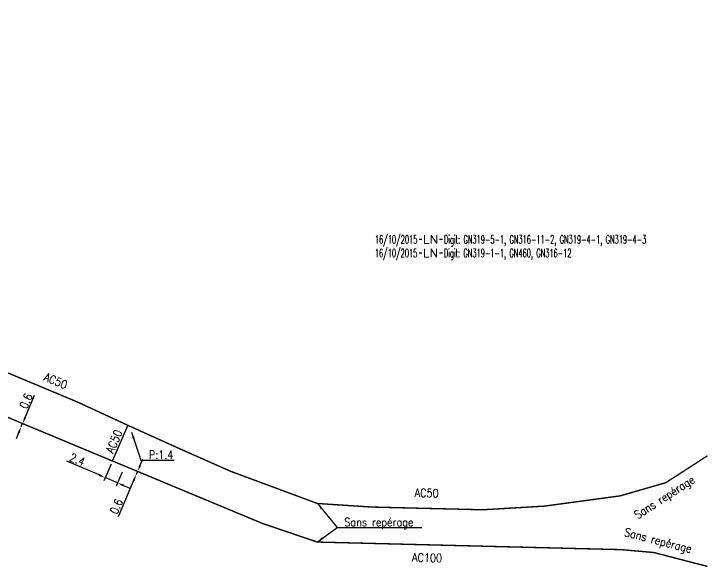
# Model space of a CAD drawing. Header units: millimetres. Extents: x 113999 to 115000, y 123996 to 125006.
# Drawn here: x 114875.1 to 115000.1, y 124709.6 to 124809.3 of the extents above; entities that cross this region are included whole.
import ezdxf
from ezdxf.enums import TextEntityAlignment as Align

# ---------------------------------------------------------------- set-up
doc = ezdxf.new("R2010")
doc.units = ezdxf.units.MM
doc.header["$PDMODE"] = 34
doc.linetypes.add('L_25_AP', pattern=[2000, 1000, 1000])
doc.layers.get('0').update_dxf_attribs({"linetype": 'CONTINUOUS'})
doc.layers.get('Defpoints').update_dxf_attribs({"linetype": 'CONTINUOUS'})
doc.layers.add('L_150', color=1, linetype='CONTINUOUS')
doc.layers.add('L_910', color=7, linetype='CONTINUOUS')
doc.styles.get("Standard").update_dxf_attribs({"font": 'romans.shx', "width": 0.85})
doc.dimstyles.get("Standard").update_dxf_attribs({"dimtxt": 1.5, "dimasz": 1.2, "dimexe": 0.625, "dimexo": 0.625, "dimgap": 0.25, "dimtad": 1, "dimdec": 1, "dimzin": 0, "dimdsep": 46, "dimtxsty": 'Standard', "dimcen": -0.5, "dimadec": 0, "dimazin": 0, "dimtfac": 1, "dimtdec": 1, "dimtmove": 0, "dimatfit": 3, "dimfxl": 0, "dimtolj": 1, "dimtzin": 0, "dimarcsym": 0})

# ---------------------------------------------------------------- blocks, each defined once
blk = doc.blocks.new('*D148')
at = {"layer": 'Defpoints', "color": 0, "linetype": 'Continuous', "transparency": 16777216}
for p in [(114876.38, 124734.94), (114876.38, 124734.94), (114876.61, 124735.5)]:
    blk.add_point(p, dxfattribs=at)
at = {"layer": 'L_150', "color": 0, "linetype": 'Continuous', "lineweight": -2, "transparency": 16777216}
for p, q in [((114877.08, 124736.6), (114878.78, 124740.63)), ((114876.38, 124734.94), (114876.61, 124735.5)), ((114875.91, 124733.84), (114875.45, 124732.73))]:
    blk.add_line(p, q, dxfattribs=at)
at = {"layer": 'L_150', "color": 0, "linetype": 'Continuous', "transparency": 16777216}
for points in [[(114876.9, 124736.68), (114877.27, 124736.52), (114876.61, 124735.5)], [(114875.73, 124733.92), (114876.1, 124733.76), (114876.38, 124734.94)]]:
    blk.add_solid(points, dxfattribs=at)
at = {"layer": 'L_150', "color": 0, "linetype": 'Continuous', "transparency": 16777216, "insert": (114877.24, 124739.56), "char_height": 1.5, "attachment_point": 5, "rotation": 67.1027}
blk.add_mtext('\\A1;0.6', dxfattribs=at)
blk = doc.blocks.new('*D149')
at = {"layer": 'Defpoints', "color": 0, "linetype": 'Continuous', "transparency": 16777216}
for p in [(114897.1, 124726.32), (114897.1, 124726.32), (114897.33, 124726.87)]:
    blk.add_point(p, dxfattribs=at)
at = {"layer": 'L_150', "color": 0, "linetype": 'Continuous', "lineweight": -2, "transparency": 16777216}
for p, q in [((114897.81, 124727.97), (114898.28, 124729.07)), ((114897.33, 124726.87), (114897.1, 124726.32)), ((114896.62, 124725.21), (114893.81, 124718.71))]:
    blk.add_line(p, q, dxfattribs=at)
at = {"layer": 'L_150', "color": 0, "linetype": 'Continuous', "transparency": 16777216}
for points in [[(114897.63, 124728.05), (114897.99, 124727.89), (114897.33, 124726.87)], [(114896.44, 124725.29), (114896.8, 124725.13), (114897.1, 124726.32)]]:
    blk.add_solid(points, dxfattribs=at)
at = {"layer": 'L_150', "color": 0, "linetype": 'Continuous', "transparency": 16777216, "insert": (114893.52, 124720.56), "char_height": 1.5, "attachment_point": 5, "rotation": 66.6601}
blk.add_mtext('\\A1;0.6', dxfattribs=at)
blk = doc.blocks.new('*D150')
at = {"layer": 'Defpoints', "color": 0, "linetype": 'Continuous', "transparency": 16777216}
for p in [(114892.8, 124728.75), (114894.79, 124727.31), (114893.71, 124724.8)]:
    blk.add_point(p, dxfattribs=at)
at = {"layer": 'L_150', "color": 0, "linetype": 'Continuous', "lineweight": -2, "transparency": 16777216}
for p, q in [((114890.41, 124726.23), (114884.61, 124728.73)), ((114892.56, 124728.18), (114891.26, 124725.18)), ((114893.71, 124724.8), (114891.51, 124725.75)), ((114894.55, 124726.73), (114893.47, 124724.23)), ((114894.82, 124724.33), (114895.92, 124723.85))]:
    blk.add_line(p, q, dxfattribs=at)
at = {"layer": 'L_150', "color": 0, "linetype": 'Continuous', "transparency": 16777216}
for points in [[(114890.49, 124726.41), (114890.33, 124726.05), (114891.51, 124725.75)], [(114894.9, 124724.51), (114894.74, 124724.14), (114893.71, 124724.8)]]:
    blk.add_solid(points, dxfattribs=at)
at = {"layer": 'L_150', "color": 0, "linetype": 'Continuous', "transparency": 16777216, "insert": (114886.49, 124729.01), "char_height": 1.5, "attachment_point": 5, "rotation": 336.6601}
blk.add_mtext('\\A1;2.4', dxfattribs=at)
blk = doc.blocks.new('GIS_MODF')
at = {"color": 0, "linetype": 'Continuous', "flags": 128}
for points in [[(-2.18, -0.01), (-1.68, -0.01)], [(1.52, -0.01), (2.02, -0.01)]]:
    blk.add_lwpolyline(points, dxfattribs=at)
at = {"color": 0, "linetype": 'Continuous', "width": 0.5}
blk.add_attdef('DATE', text='', height=1.5, dxfattribs=at).set_placement((-2.5, -0.8), align=Align.RIGHT)
at = {"color": 0, "linetype": 'Continuous', "width": 1.771291}
blk.add_attdef('USER', text='', height=1.5, dxfattribs=at).set_placement((-1.51, -0.8), (1.28, -0.8), align=Align.FIT)
at = {"color": 0, "linetype": 'Continuous', "width": 0.5}
blk.add_attdef('DESC', (2.29, -0.8), '', height=1.5, dxfattribs=at)

msp = doc.modelspace()

# ---------------------------------------------------------------- linework, layer by layer
at = {"layer": 'L_150', "linetype": 'L_25_AP', "ltscale": 0.5, "const_width": 0.25}
for points in [[(114753.72, 124809.22), (114786.44, 124788.17), (114806.53, 124775.84), (114822.17, 124766.35), (114827.93, 124763.93), (114840.74, 124758.55), (114849.01, 124755.08), (114850.53, 124754.44), (114886.58, 124739.35), (114895.58, 124735.18), (114904.99, 124730.93), (114914.06, 124726.91), (114929.74, 124721.09), (114939.46, 124720.45), (114959.5, 124719.96), (114970.59, 124720.61), (114984.26, 124722.46), (114992.5, 124724.84), (115000, 124729.69)], [(114892.8, 124728.75), (114895.58, 124735.18)]]:
    msp.add_lwpolyline(points, dxfattribs=at)
at = {"layer": 'L_150', "linetype": 'L_25_AP', "ltscale": 0.5}
msp.add_lwpolyline([(115000, 124709.75, 0.25, 0.25, 0), (114990.35, 124712.25, 0.25, 0.25, 0), (114984.5, 124712.77, 0.25, 0.25, 0), (114929.71, 124714.14, 0.25, 0.25, 0), (114919.87, 124717.48, 0.25, 0.25, 0), (114897.33, 124726.87, 0.25, 0.25, 0), (114893.08, 124728.64, 0.25, 0.25, 0), (114876.61, 124735.5, 0.25, 0.25, 0), (114858.57, 124743.12, 0.25, 0.25, 0), (114858.69, 124743.39, 0.25, 0.25, 0), (114846.29, 124748.63, 0.25, 0.25, 0), (114845.65, 124748.9, 0, 0, 0)], format="xyseb", dxfattribs=at)

# ---------------------------------------------------------------- block references
at = {"layer": 'L_910', "ltscale": 0.5}
ref = msp.add_blockref('GIS_MODF', (114950.24, 124768.73), dxfattribs=at)
ref.add_attrib('DATE', '16/10/2015', dxfattribs={"layer": '0', "color": 0, "linetype": 'Continuous', "height": 1.5, "width": 0.5}).set_placement((114947.74, 124767.93), align=Align.RIGHT)
ref.add_attrib('USER', 'LN', dxfattribs={"layer": '0', "color": 0, "linetype": 'Continuous', "height": 1.5, "width": 1.113383}).set_placement((114948.73, 124767.93), (114951.51, 124767.93), align=Align.FIT)
ref.add_attrib('DESC', 'Digit: GN319-5-1, GN316-11-2, GN319-4-1, GN319-4-3', (114952.53, 124767.93), dxfattribs={"layer": '0', "color": 0, "linetype": 'Continuous', "height": 1.5, "width": 0.5})
ref = msp.add_blockref('GIS_MODF', (114950.23, 124766.28), dxfattribs=at)
ref.add_attrib('DATE', '16/10/2015', dxfattribs={"layer": '0', "color": 0, "linetype": 'Continuous', "height": 1.5, "width": 0.5}).set_placement((114947.73, 124765.48), align=Align.RIGHT)
ref.add_attrib('USER', 'LN', dxfattribs={"layer": '0', "color": 0, "linetype": 'Continuous', "height": 1.5, "width": 1.113383}).set_placement((114948.72, 124765.48), (114951.5, 124765.48), align=Align.FIT)
ref.add_attrib('DESC', 'Digit: GN319-1-1, GN460, GN316-12', (114952.52, 124765.48), dxfattribs={"layer": '0', "color": 0, "linetype": 'Continuous', "height": 1.5, "width": 0.5})

# ---------------------------------------------------------------- texts
at = {"layer": 'L_150', "linetype": 'Continuous', "width": 0.85}
for s, rotation, p in [('AC50', 337.2862, (114880.31, 124743.33)), ('AC50', 66.6601, (114892.93, 124729.99)), ('AC50', 358.5761, (114947.24, 124722.29)), ('AC100', 358.5647, (114946.77, 124710.63))]:
    msp.add_text(s, height=1.5, rotation=rotation, dxfattribs=at).set_placement(p)
at = {"layer": 'L_150', "linetype": 'Continuous', "ltscale": 0.5, "width": 0.85}
for rotation, p in [(32.854, (114987.43, 124718.23)), (345.4511, (114984.9, 124715.27))]:
    msp.add_text('Sans repérage', height=1.5, rotation=rotation, dxfattribs=at).set_placement(p)
at = {"layer": 'L_150', "linetype": 'Continuous', "insert": (114899.36, 124729.12), "char_height": 1.5, "attachment_point": 7}
msp.add_mtext('\\A1;P:1.4', dxfattribs=at)
at = {"layer": 'L_150', "linetype": 'Continuous', "ltscale": 0.5, "insert": (114934.58, 124718.48), "char_height": 1.5, "attachment_point": 1}
msp.add_mtext('\\A1;Sans repérage', dxfattribs=at)

# ---------------------------------------------------------------- dimensions: what is measured, and where the dimension line sits
at = {"layer": 'L_150', "linetype": 'Continuous'}
for base, p1, p2, angle, picture, middle in [((114876.38, 124734.94), (114876.61, 124735.5), (114876.38, 124734.94), 67.1027, '*D148', (114878.16, 124739.17)), ((114893.71, 124724.8), (114892.8, 124728.75), (114894.79, 124727.31), 156.6601, '*D150', (114886.1, 124728.09)), ((114897.1, 124726.32), (114897.33, 124726.87), (114897.1, 124726.32), 66.6601, '*D149', (114894.44, 124720.16))]:
    dim = msp.add_linear_dim(base=base, p1=p1, p2=p2, angle=angle, dimstyle='Standard', dxfattribs=at)
    dim.commit()
    dim.dimension.update_dxf_attribs({"geometry": picture, "text_midpoint": middle, "dimtype": 160})

# ---------------------------------------------------------------- leaders
at = {"layer": 'L_150', "linetype": 'Continuous', "annotation_type": 0, "has_hookline": 1, "hookline_direction": 0, "text_width": 4.55}
msp.add_leader([(114896.26, 124733.95), (114897.91, 124728.87), (114899.11, 124728.87)], dimstyle='Standard', dxfattribs=at)
at = {"layer": 'L_150', "linetype": 'Continuous', "ltscale": 0.5}
msp.add_leader([(114929.74, 124721.09), (114933.29, 124716.77)], dimstyle='Standard', override={"dimgap": 0.25, "dimtad": 0}, dxfattribs=at)
at = {"layer": 'L_150', "linetype": 'Continuous', "ltscale": 0.5, "annotation_type": 0, "has_hookline": 1, "hookline_direction": 0, "text_width": 13.78}
msp.add_leader([(114929.71, 124714.14), (114933.29, 124716.77), (114934.49, 124716.77)], dimstyle='Standard', override={"dimgap": 0.25, "dimtad": 1}, dxfattribs=at)

doc.saveas('drawing.dxf')
